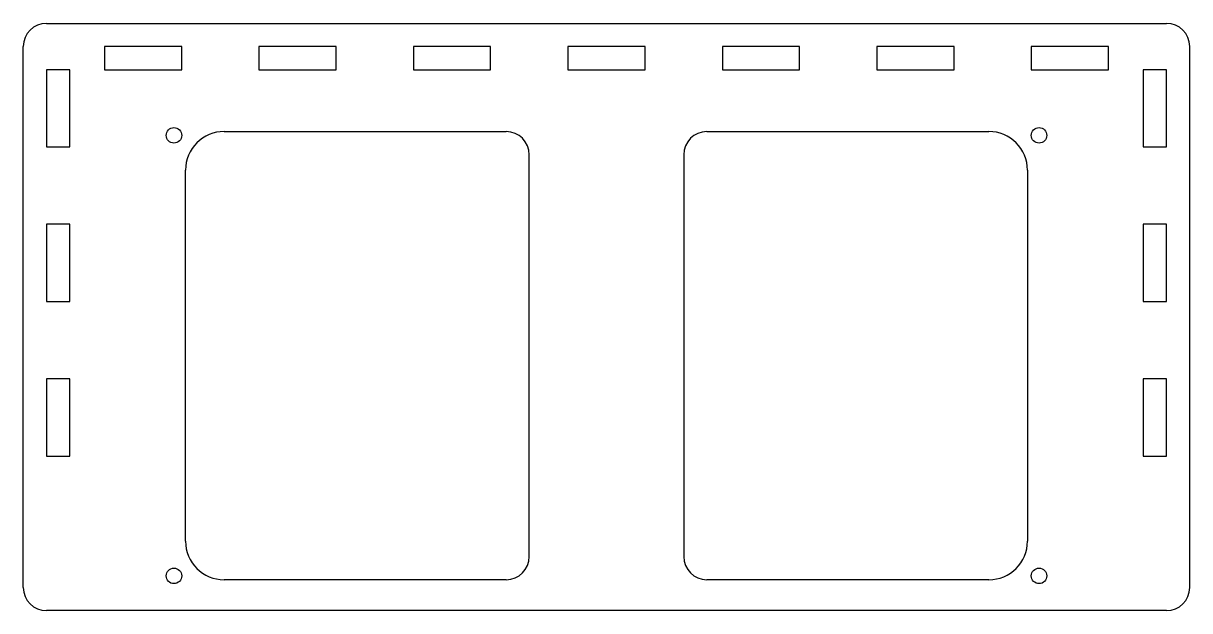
# Model space of a CAD drawing. Header units: millimetres. Extents: x -15 to 136, y 0 to 76.
import ezdxf

# ---------------------------------------------------------------- set-up
doc = ezdxf.new("R2010")
doc.units = ezdxf.units.MM

msp = doc.modelspace()

# ---------------------------------------------------------------- linework, layer by layer
at = {"color": 7, "linetype": 'Continuous', "lineweight": 25}
for p, q in [((-12, 76), (133, 76)), ((-15, 3), (-15, 73)), ((5.5, 73), (-4.5, 73)), ((-4.5, 73), (-4.5, 70)), ((5.5, 70), (5.5, 73)), ((25.5, 73), (15.5, 73)), ((15.5, 73), (15.5, 70)), ((25.5, 70), (25.5, 73)), ((45.5, 73), (35.5, 73)), ((35.5, 73), (35.5, 70)), ((45.5, 70), (45.5, 73)), ((65.5, 73), (55.5, 73)), ((55.5, 73), (55.5, 70)), ((65.5, 70), (65.5, 73)), ((85.5, 73), (75.5, 73)), ((75.5, 73), (75.5, 70)), ((85.5, 70), (85.5, 73)), ((105.5, 73), (95.5, 73)), ((95.5, 73), (95.5, 70)), ((105.5, 70), (105.5, 73)), ((125.5, 73), (115.5, 73)), ((115.5, 73), (115.5, 70)), ((125.5, 70), (125.5, 73)), ((136, 3), (136, 73)), ((-9, 70), (-12, 70)), ((-12, 70), (-12, 60)), ((-9, 60), (-9, 70)), ((-4.5, 70), (5.5, 70)), ((15.5, 70), (25.5, 70)), ((35.5, 70), (45.5, 70)), ((55.5, 70), (65.5, 70)), ((75.5, 70), (85.5, 70)), ((95.5, 70), (105.5, 70)), ((115.5, 70), (125.5, 70)), ((133, 70), (130, 70)), ((130, 70), (130, 60)), ((133, 60), (133, 70)), ((11, 62), (47.5, 62)), ((73.5, 62), (110, 62)), ((-12, 60), (-9, 60)), ((50.5, 7), (50.5, 59)), ((70.5, 59), (70.5, 7)), ((130, 60), (133, 60)), ((6, 9), (6, 57)), ((115, 57), (115, 9)), ((-9, 50), (-12, 50)), ((-12, 50), (-12, 40)), ((-9, 40), (-9, 50)), ((133, 50), (130, 50)), ((130, 50), (130, 40)), ((133, 40), (133, 50)), ((-12, 40), (-9, 40)), ((130, 40), (133, 40)), ((-9, 30), (-12, 30)), ((-12, 30), (-12, 20)), ((-9, 20), (-9, 30)), ((133, 30), (130, 30)), ((130, 30), (130, 20)), ((133, 20), (133, 30)), ((-12, 20), (-9, 20)), ((130, 20), (133, 20)), ((47.5, 4), (11, 4)), ((110, 4), (73.5, 4)), ((133, 0), (-12, 0))]:
    msp.add_line(p, q, dxfattribs=at)
for centre in [(4.5, 61.5), (116.5, 61.5), (4.5, 4.5), (116.5, 4.5)]:
    msp.add_circle(centre, 1, dxfattribs=at)
for centre, radius, start, end in [((-12, 73), 3, 90, 180), ((133, 73), 3, 0, 90), ((11, 57), 5, 90, 180), ((47.5, 59), 3, 0, 90), ((73.5, 59), 3, 90, 180), ((110, 57), 5, 0, 90), ((11, 9), 5, 180, 270), ((110, 9), 5, 270, 0), ((47.5, 7), 3, 270, 0), ((73.5, 7), 3, 180, 270), ((-12, 3), 3, 180, 270), ((133, 3), 3, 270, 0)]:
    msp.add_arc(centre, radius, start, end, dxfattribs=at)

doc.saveas('drawing.dxf')
